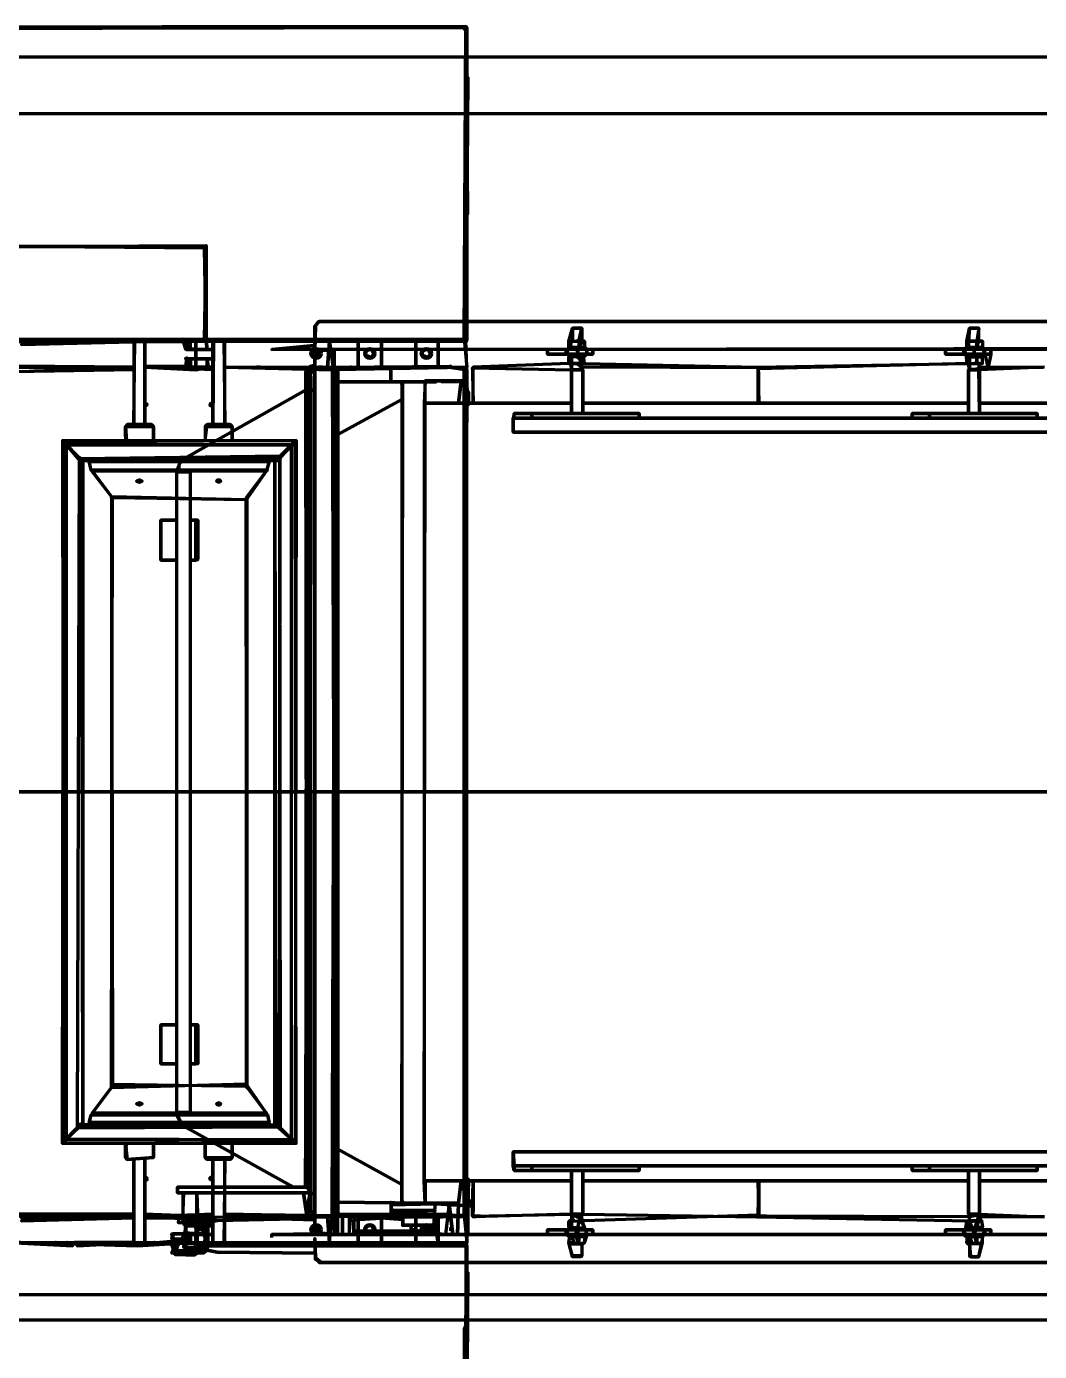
# Model space of a CAD drawing. Extents: x 0 to 1153, y 0 to 816.
# Drawn here: x 542.94 to 554.5, y 542.26 to 557.37 of the extents above; entities that cross this region are included whole.
import ezdxf

# ---------------------------------------------------------------- set-up
doc = ezdxf.new("R2010")
doc.units = 0
doc.header["$MEASUREMENT"] = 0
doc.layers.add('EQUIPMENTS', color=7, linetype='Continuous')
doc.layers.add('HVAC', color=7, linetype='Continuous')

msp = doc.modelspace()

# ---------------------------------------------------------------- linework, layer by layer
at = {"layer": 'EQUIPMENTS', "color": 251, "linetype": 'Continuous', "lineweight": 211}
for p, q in [((645.329, 557.022), (113.961, 557.022)), ((645.329, 556.376), (113.961, 556.376)), ((547.973, 555.233), (547.963, 555.233)), ((545.19, 553.794), (545.2, 553.784)), ((549.137, 553.784), (549.127, 553.784)), ((553.847, 553.784), (553.815, 553.784)), ((549.127, 553.709), (549.137, 553.709)), ((549.307, 553.604), (549.296, 553.614)), ((553.836, 553.604), (553.836, 553.614)), ((544.872, 553.455), (544.872, 553.487)), ((548.037, 553.487), (548.037, 553.477)), ((544.364, 552.831), (544.386, 552.81)), ((547.328, 543.655), (547.328, 543.698)), ((553.847, 543.74), (553.836, 543.75)), ((544.174, 543.486), (544.163, 543.496)), ((545.74, 543.56), (545.74, 543.592))]:
    msp.add_line(p, q, dxfattribs=at)
for points in [[(537.57, 557.339), (547.952, 557.361), (547.942, 557.361), (547.942, 557.35), (547.952, 557.361), (547.942, 557.361), (547.942, 557.35), (547.963, 557.361), (547.952, 557.35), (547.931, 557.339), (547.963, 557.361), (547.952, 557.371), (547.942, 557.361), (547.952, 557.371), (547.952, 557.361), (547.963, 557.361), (547.963, 553.794), (547.952, 553.794), (547.931, 553.805), (547.952, 557.371), (537.549, 557.361)], [(542.682, 554.863), (544.989, 554.874), (544.968, 553.805), (547.931, 553.805), (545.2, 553.784), (545.073, 553.794), (545.063, 552.831), (545.063, 553.784), (545.19, 553.794), (545.2, 552.831), (545.2, 553.784), (547.963, 553.784), (547.963, 557.361), (537.559, 557.371)], [(546.375, 553.487), (546.396, 553.784), (546.375, 553.487), (546.396, 553.784), (546.439, 553.466), (545.2, 553.487), (546.47, 553.487), (547.762, 553.487), (547.931, 553.477), (547.762, 553.487), (547.963, 553.455), (547.931, 543.803), (547.762, 543.793), (547.963, 543.825), (547.963, 553.487), (547.952, 553.794), (547.952, 557.361), (537.57, 557.35)], [(542.692, 554.863), (544.989, 554.863), (542.682, 554.863)], [(542.703, 553.805), (544.968, 553.805), (544.989, 554.863), (544.989, 553.794), (544.999, 553.688), (544.989, 553.784), (544.968, 554.842), (542.692, 554.863)], [(561.287, 553.688), (545.74, 553.688), (546.216, 553.731), (546.227, 553.678), (546.252, 553.605), (546.227, 553.678), (546.252, 553.605), (546.227, 553.678), (546.227, 553.953), (546.269, 554.006), (546.238, 553.953), (546.227, 553.678), (546.216, 553.731), (545.74, 553.688), (561.298, 553.709)], [(546.252, 553.605), (546.227, 553.678), (546.252, 553.605), (546.227, 553.678), (546.238, 553.953), (546.28, 554.006), (561.266, 554.006)], [(561.266, 554.006), (546.28, 554.006), (546.227, 553.953), (546.269, 554.006), (546.227, 553.953), (546.227, 553.678), (546.365, 553.678), (546.449, 553.678), (546.449, 543.602), (546.449, 553.678), (546.365, 553.678), (546.227, 553.678), (546.227, 543.602), (546.227, 553.678)], [(553.942, 553.635), (553.424, 553.635), (553.424, 553.688), (553.424, 553.635), (553.942, 553.635), (553.942, 553.688), (553.942, 553.635), (553.911, 553.487), (553.879, 553.635), (553.847, 553.709), (553.783, 553.709), (553.805, 553.784), (553.752, 553.784), (553.805, 553.784), (553.805, 553.932), (553.699, 553.932), (553.805, 553.932), (553.699, 553.932), (553.688, 553.784), (553.688, 553.709), (553.752, 553.688), (553.752, 553.635), (553.752, 553.709), (553.847, 553.709), (553.667, 553.709), (553.667, 553.784), (553.847, 553.784), (553.688, 553.784), (553.688, 553.709), (553.752, 553.709), (553.815, 553.709), (553.879, 553.688), (553.847, 553.614), (553.635, 553.635), (553.635, 553.688), (553.667, 553.604), (553.678, 553.529), (553.699, 553.604), (553.699, 553.529), (553.699, 553.466), (553.805, 553.455), (553.815, 553.529), (553.752, 553.529), (553.805, 553.529), (553.805, 553.466), (553.699, 553.455), (553.688, 553.529), (551.286, 553.466), (551.286, 553.413), (551.296, 553.074), (551.296, 553.413), (551.286, 553.477), (551.371, 553.477), (551.286, 553.477), (551.286, 553.074), (551.286, 553.477), (549.275, 553.487), (549.212, 553.529), (549.148, 553.529), (549.159, 553.455), (549.275, 553.466), (549.275, 553.529), (549.212, 553.529), (549.148, 553.529), (549.159, 553.604), (549.159, 553.529), (549.159, 553.455), (549.275, 553.466), (549.275, 553.529), (549.243, 553.604), (549.222, 553.688), (549.148, 553.709), (549.159, 553.784), (549.307, 553.784), (549.243, 553.784), (549.275, 553.932), (549.169, 553.932), (549.275, 553.932), (549.169, 553.932), (549.169, 553.784), (549.307, 553.784), (549.307, 553.709), (549.212, 553.709), (549.148, 553.709), (549.159, 553.784), (549.127, 553.709), (549.095, 553.635), (549.095, 553.688), (549.317, 553.709), (549.338, 553.635), (549.338, 553.688), (549.286, 553.709), (549.127, 553.709), (549.127, 553.784), (549.169, 553.932), (549.275, 553.932), (549.275, 553.784), (549.243, 553.709), (549.222, 553.635), (549.169, 553.604), (549.317, 553.614), (549.254, 553.614), (549.307, 553.529), (549.127, 553.529), (548.037, 553.487), (548.026, 553.413), (548.037, 553.074), (548.037, 553.413), (548.026, 553.477), (548.111, 553.477), (548.026, 553.477), (549.159, 553.455), (549.286, 553.455), (549.286, 552.958), (549.286, 553.455), (549.159, 553.455), (549.159, 552.958), (549.159, 553.455)], [(553.783, 553.709), (553.783, 553.784), (553.847, 553.784), (553.847, 553.709), (553.678, 553.709), (553.667, 553.784), (553.699, 553.932), (553.805, 553.932), (553.783, 553.784), (553.847, 553.784), (553.847, 553.709), (553.847, 553.709)], [(542.755, 553.773), (544.968, 553.805), (547.931, 553.805), (547.963, 553.487), (547.73, 553.477), (546.492, 553.455), (546.46, 543.803), (546.492, 543.592), (546.492, 543.803), (547.73, 543.825), (547.779, 543.793), (547.73, 543.825), (547.931, 543.803), (547.931, 553.477), (545.2, 553.487), (546.428, 553.455), (546.46, 543.803), (545.2, 543.825), (547.963, 543.793), (547.963, 543.496), (545.2, 543.496), (545.063, 543.496), (545.063, 544.449), (545.063, 543.496), (545.19, 543.486), (545.063, 543.496), (544.163, 543.496), (544.163, 544.449), (544.163, 543.496), (544.29, 543.486), (544.756, 543.507)], [(542.882, 553.749), (544.153, 553.773), (545.2, 553.784), (544.163, 553.773), (542.881, 553.746), (544.153, 553.773), (542.883, 553.741)], [(543.274, 553.784), (543.274, 553.773), (543.274, 553.784)], [(543.401, 553.784), (543.401, 553.773), (543.401, 553.784)], [(543.465, 553.784), (543.465, 553.773), (543.465, 553.784)], [(543.518, 553.784), (543.518, 553.773), (543.518, 553.784)], [(544.396, 553.784), (544.396, 553.773), (544.396, 553.784)], [(546.724, 553.784), (546.724, 553.487), (546.724, 553.784)], [(546.989, 553.784), (546.989, 553.487), (546.989, 553.784)], [(547.381, 553.784), (547.381, 553.487), (547.381, 553.784)], [(547.635, 553.784), (547.635, 553.487), (547.635, 553.784)], [(549.307, 553.784), (549.243, 553.784), (549.212, 553.784)], [(549.307, 553.709), (549.307, 553.784), (549.243, 553.784), (549.243, 553.709)], [(549.127, 553.529), (549.307, 553.529), (549.296, 553.614), (549.243, 553.604), (549.296, 553.604), (549.127, 553.604), (549.127, 553.529), (549.127, 553.604), (549.212, 553.614), (549.307, 553.529), (551.275, 553.487), (553.667, 553.529), (553.847, 553.529), (553.847, 553.604), (553.783, 553.604), (553.783, 553.529), (553.783, 553.604), (553.847, 553.604), (553.667, 553.604), (553.783, 553.604), (553.847, 553.604), (553.783, 553.604), (553.709, 553.614), (553.656, 553.635), (553.667, 553.529), (553.847, 553.529), (553.847, 553.604), (553.783, 553.604)], [(553.678, 553.709), (553.656, 553.709), (553.656, 553.688)], [(542.84, 553.498), (544.163, 553.455), (542.809, 553.498), (544.163, 553.487), (542.798, 553.487), (544.163, 553.455), (542.798, 553.434)], [(542.798, 553.487), (544.163, 553.487), (542.809, 553.498)], [(543.274, 553.498), (543.274, 553.487), (543.274, 553.498)], [(543.401, 553.498), (543.401, 553.487), (543.401, 553.498)], [(544.396, 553.498), (544.396, 553.487), (544.396, 553.498)], [(561.287, 543.592), (545.74, 543.592), (546.227, 543.602), (546.492, 543.592), (546.449, 543.803), (547.095, 543.814), (547.105, 543.867), (547.603, 543.867), (547.116, 543.825), (547.095, 543.962), (547.095, 543.803), (546.449, 543.793), (545.2, 543.793), (546.449, 543.793), (545.2, 543.825), (547.963, 543.793), (547.931, 553.477), (545.2, 553.487), (546.428, 553.455), (546.492, 553.455), (546.439, 553.477), (546.492, 543.825), (546.439, 543.803), (547.73, 543.793), (547.931, 543.803), (547.963, 543.496), (545.01, 543.465), (544.872, 543.465), (545.01, 543.465), (544.957, 543.422), (544.629, 543.391), (544.629, 543.391), (544.597, 543.475), (544.629, 543.391), (544.629, 543.391), (544.661, 543.454), (544.682, 543.507), (544.756, 543.528), (544.745, 543.602), (544.703, 543.539), (544.597, 543.539), (544.608, 543.592), (544.608, 543.539), (544.597, 543.602), (544.735, 543.602), (544.735, 543.539), (544.756, 543.592), (545.063, 543.592), (544.788, 543.592), (544.788, 543.496), (544.64, 543.486), (544.629, 543.391), (544.629, 543.391), (544.608, 543.486), (544.629, 543.391), (544.608, 543.359)], [(546.174, 553.387), (546.19, 553.44), (546.174, 553.498), (546.19, 553.44), (546.121, 553.434), (546.132, 544.132), (546.142, 553.223), (546.132, 553.445), (546.19, 553.44), (546.174, 553.498), (546.174, 553.498), (546.121, 553.223), (544.714, 552.429), (544.682, 552.376), (544.65, 552.291), (544.809, 552.291), (544.65, 552.302), (544.65, 544.989), (544.809, 544.989), (544.65, 544.968), (544.692, 544.883), (544.735, 544.83), (545.984, 544.132), (544.735, 544.83), (544.692, 544.883), (544.65, 544.968), (544.809, 544.989), (544.809, 552.291), (544.65, 552.291), (544.809, 552.291), (544.65, 552.302), (544.65, 544.989), (544.809, 544.989), (544.65, 544.968), (544.809, 544.989), (544.809, 552.291), (544.682, 552.302), (544.682, 552.376), (544.714, 552.429), (546.121, 553.223), (546.227, 553.223), (546.132, 553.223), (546.121, 544.132), (546.174, 553.498), (546.19, 553.44), (546.174, 553.387), (546.19, 553.44), (546.132, 553.445), (546.174, 553.498), (546.174, 553.498), (546.132, 553.223), (546.19, 553.44), (546.174, 553.498), (546.216, 553.508)], [(544.682, 553.487), (544.682, 553.487), (544.682, 553.498)], [(546.375, 543.793), (546.396, 543.496), (546.375, 543.793), (546.396, 543.496), (546.428, 543.825), (546.46, 553.477), (546.46, 543.803), (546.47, 553.487), (547.78, 553.498), (547.73, 553.477), (546.449, 553.477), (547.095, 553.477), (547.095, 553.318), (547.095, 553.477), (546.439, 553.466), (546.492, 553.455), (546.492, 543.825), (547.73, 543.825), (546.492, 543.803), (546.449, 543.592), (546.252, 543.614), (546.206, 543.655), (546.261, 543.682), (546.206, 543.652), (546.227, 543.602), (545.74, 543.592), (561.287, 543.592)], [(546.439, 543.814), (546.492, 543.825), (546.439, 543.814), (546.481, 553.466), (546.47, 553.477)], [(547.783, 553.487), (547.73, 553.477)], [(554.556, 553.487), (553.815, 553.455), (553.688, 553.455), (553.688, 552.958), (553.688, 553.455), (553.815, 553.455), (553.815, 552.958), (553.805, 553.487), (554.535, 553.487)], [(546.174, 544.068), (546.227, 544.057), (546.174, 544.068), (546.132, 543.835), (546.174, 543.782), (546.223, 543.818), (546.187, 543.854), (546.132, 543.835), (546.1, 544.068), (546.132, 543.835), (546.206, 543.772), (546.132, 543.835), (546.174, 544.068), (544.661, 544.068), (544.661, 544.132), (546.185, 544.132), (544.661, 544.132), (544.661, 544.068), (546.174, 544.068), (546.227, 544.057), (546.174, 544.068), (546.142, 544.132), (546.142, 553.223), (546.174, 544.132), (546.174, 544.068), (546.132, 543.835), (546.174, 543.782), (546.223, 543.818), (546.187, 543.854), (546.185, 553.381), (546.177, 543.878), (546.214, 543.824), (546.185, 543.772), (545.116, 543.75), (544.957, 543.719), (544.999, 543.793), (544.968, 543.708), (544.968, 543.613), (544.978, 543.539), (544.957, 543.422), (545.116, 543.391), (546.227, 543.38), (545.116, 543.391), (544.957, 543.422), (545.01, 543.465), (544.999, 543.592), (545.01, 543.465), (547.952, 543.465), (547.952, 542.523), (547.963, 542.586), (547.931, 542.512), (547.931, 541.02)], [(547.867, 543.952), (547.486, 543.952), (547.476, 544.206), (547.486, 553.074), (547.486, 553.328), (547.963, 553.328), (547.963, 553.043), (547.963, 553.223), (547.984, 553.064), (547.963, 553.328), (547.486, 553.328), (547.476, 553.074), (549.159, 553.074), (547.476, 553.074), (547.476, 544.206), (549.159, 544.206), (547.486, 544.206), (547.486, 543.952), (547.973, 543.92), (548.037, 543.973), (547.973, 543.92), (547.963, 544.237), (547.963, 544.057), (547.984, 544.216), (547.973, 543.92), (547.486, 543.952), (546.449, 543.962), (547.486, 543.952), (547.867, 543.952), (547.899, 544.206), (547.867, 543.952), (547.857, 543.592), (547.867, 543.952), (547.899, 544.206), (547.973, 543.92), (547.973, 543.592), (547.973, 543.92), (548.037, 543.92), (547.973, 543.92), (548.037, 543.92), (547.963, 543.983), (547.973, 543.592), (547.973, 543.92), (548.037, 543.92), (547.973, 543.92), (548.037, 543.92), (547.973, 543.92)], [(546.449, 553.318), (547.613, 553.318), (546.449, 553.318)], [(551.296, 553.36), (551.286, 553.36), (551.296, 553.36)], [(546.132, 553.223), (546.132, 544.132), (546.132, 553.223)], [(547.222, 553.117), (546.449, 552.693), (547.222, 553.117)], [(553.688, 553.074), (549.286, 553.074), (553.688, 553.074)], [(560.303, 553.074), (553.815, 553.074), (560.303, 553.074)], [(548.704, 552.958), (548.704, 552.905), (548.704, 552.958)], [(553.244, 552.958), (553.244, 552.905), (553.244, 552.958)], [(544.068, 552.693), (544.068, 552.651), (544.079, 552.672)], [(544.682, 552.376), (544.714, 552.429), (544.714, 552.429)], [(509.196, 548.64), (648.705, 548.64), (509.196, 548.64)], [(544.735, 544.83), (544.692, 544.883), (544.692, 544.883)], [(547.222, 544.163), (546.449, 544.587), (547.222, 544.163)], [(547.963, 541.02), (547.963, 542.565), (547.963, 543.496), (545.2, 543.496), (545.2, 544.449), (545.19, 543.486), (545.073, 543.486), (544.163, 543.496), (544.206, 543.465), (544.872, 543.507), (544.883, 543.698), (544.883, 543.761), (544.883, 544.068), (544.894, 543.719), (544.883, 543.444), (544.872, 543.38), (544.756, 543.359), (544.862, 543.37), (544.756, 543.38), (544.64, 543.359), (544.65, 543.412), (544.65, 543.486), (544.597, 543.475), (544.65, 543.433), (544.597, 543.38), (544.64, 543.486), (544.788, 543.496), (544.809, 543.592), (544.809, 543.496), (544.788, 543.592), (545.063, 543.592), (544.735, 543.613), (544.735, 543.539), (544.735, 543.602), (544.608, 543.602), (544.597, 543.539), (544.735, 543.528), (544.745, 543.602), (544.756, 543.528), (544.29, 543.486), (544.29, 544.449), (544.29, 543.486), (544.153, 543.496), (543.518, 543.465), (544.153, 543.496), (543.518, 543.465), (544.163, 543.507), (542.809, 543.496), (543.465, 543.465), (542.84, 543.496), (543.465, 543.465), (542.809, 543.507), (544.206, 543.465), (544.883, 543.507), (544.872, 543.687), (544.862, 543.444), (544.735, 543.444), (544.756, 543.708), (545.063, 543.687), (544.767, 543.687), (544.809, 543.793), (544.809, 543.698), (544.788, 543.793), (544.756, 543.698), (544.756, 543.444), (544.862, 543.37), (544.756, 543.359), (544.64, 543.359), (544.661, 543.454), (544.618, 543.401), (544.65, 543.359), (544.608, 543.444), (544.65, 543.401), (544.64, 543.486), (544.629, 543.391), (544.946, 543.412), (544.999, 543.412), (545.01, 543.465), (545.01, 543.676), (544.999, 543.729), (545.01, 543.676), (544.968, 543.613), (544.957, 543.708), (544.946, 543.645), (544.978, 543.539), (544.946, 543.444), (544.957, 543.496), (544.999, 543.412), (544.957, 543.38), (544.957, 543.433), (544.904, 543.496), (544.957, 543.496), (544.968, 543.433), (544.894, 543.444), (544.894, 543.496), (544.872, 543.444), (544.883, 543.708), (544.872, 543.793), (544.946, 543.793), (544.957, 543.708), (544.904, 543.645), (544.894, 543.708), (544.735, 543.708), (545.063, 543.698), (544.788, 543.698), (544.735, 543.708), (544.883, 543.708), (544.904, 543.645), (544.946, 543.708), (544.671, 543.729), (544.968, 543.761), (545.116, 543.75), (544.29, 543.793), (545.063, 543.825), (544.29, 543.793), (545.063, 543.793), (544.29, 543.825), (545.063, 543.793), (546.227, 543.761), (546.174, 543.782), (546.132, 543.835), (546.216, 543.772), (546.163, 543.782), (546.132, 543.835), (546.1, 544.068)], [(548.704, 544.322), (548.704, 544.375), (548.704, 544.322)], [(553.244, 544.322), (553.244, 544.375), (553.244, 544.322)], [(549.286, 543.825), (549.159, 543.825), (549.159, 544.322), (549.159, 543.825), (549.286, 543.825), (549.286, 544.322), (549.286, 543.825), (551.275, 543.793), (551.371, 543.803), (551.286, 543.803), (551.286, 543.867), (551.286, 543.814), (549.307, 543.75), (549.159, 543.825), (548.037, 543.793), (548.111, 543.803), (548.026, 543.803), (548.026, 543.867), (548.037, 544.206), (548.037, 543.867), (548.026, 543.803), (549.159, 543.825), (549.159, 543.74), (549.159, 543.676), (549.296, 543.666), (549.127, 543.666), (549.296, 543.666), (549.296, 543.666)], [(554.556, 543.793), (553.805, 543.793), (553.836, 543.75), (553.847, 543.676), (553.656, 543.666), (553.667, 543.75), (553.836, 543.75), (553.783, 543.75), (553.836, 543.75), (553.847, 543.676), (553.783, 543.666), (553.836, 543.666), (553.656, 543.666), (553.667, 543.75), (553.836, 543.75), (553.783, 543.75), (553.699, 543.75), (553.699, 543.825), (553.815, 543.825), (553.815, 544.322), (553.815, 543.825), (554.535, 543.793)], [(553.815, 543.825), (553.688, 543.825), (553.688, 544.322), (553.688, 543.825)], [(553.688, 544.206), (549.286, 544.206), (553.688, 544.206)], [(560.303, 544.206), (553.815, 544.206), (560.303, 544.206)], [(547.515, 543.604), (547.461, 543.626), (547.469, 543.684), (547.526, 543.691), (547.515, 543.604), (547.582, 543.698), (547.592, 543.592), (547.603, 543.941), (547.762, 543.941), (547.719, 543.592), (547.635, 543.602), (547.515, 543.604), (547.461, 543.626), (547.469, 543.684), (547.526, 543.691), (547.515, 543.604), (547.328, 543.655), (547.515, 543.604), (547.486, 543.698), (547.461, 543.626), (547.486, 543.698), (547.582, 543.698), (547.592, 543.592), (546.672, 543.634), (547.592, 543.634), (547.603, 543.941), (547.095, 543.93), (547.603, 543.941), (547.095, 543.93), (547.603, 543.941), (547.751, 543.941), (547.804, 543.592), (547.762, 543.941), (547.804, 543.592), (547.762, 543.941), (547.719, 543.592), (547.635, 543.602), (547.55, 543.647), (547.582, 543.698), (547.635, 543.793), (547.635, 543.496), (547.592, 543.793), (547.582, 543.698), (547.232, 543.698), (547.232, 543.761), (546.672, 543.803), (546.672, 543.592), (546.672, 543.761), (547.232, 543.793), (547.232, 543.698), (547.582, 543.698)], [(551.296, 543.92), (551.286, 543.92), (551.296, 543.92)], [(542.597, 543.814), (544.142, 543.793), (542.883, 543.782), (544.163, 543.793), (542.883, 543.75), (544.163, 543.782), (542.872, 543.793), (544.163, 543.825), (542.618, 543.825)], [(543.274, 543.782), (543.274, 543.793), (543.274, 543.782)], [(543.401, 543.782), (543.401, 543.793), (543.401, 543.782)], [(544.142, 543.793), (544.142, 543.793), (544.142, 543.793)], [(544.396, 543.782), (544.396, 543.793), (544.396, 543.782)], [(544.999, 543.729), (544.682, 543.793), (544.671, 543.729), (544.946, 543.729), (544.946, 543.793), (544.894, 543.793), (544.946, 543.793), (544.894, 543.793)], [(544.682, 543.793), (544.682, 543.793), (544.682, 543.782)], [(546.545, 543.803), (546.545, 543.592), (546.545, 543.803)], [(546.724, 543.496), (546.724, 543.793), (546.724, 543.496)], [(546.989, 543.496), (546.989, 543.793), (546.989, 543.496)], [(547.603, 543.867), (547.095, 543.867), (547.603, 543.867)], [(547.381, 543.496), (547.381, 543.793), (547.381, 543.496)], [(547.783, 543.793), (547.73, 543.803)], [(544.957, 543.645), (544.904, 543.645), (544.894, 543.708), (544.872, 543.444), (544.872, 543.507), (544.894, 543.444), (544.946, 543.422), (544.957, 543.496), (544.946, 543.444), (544.999, 543.412), (545.01, 543.465), (545.01, 543.676), (544.999, 543.729), (544.989, 543.592)], [(544.883, 543.708), (544.883, 543.719), (544.894, 543.719)], [(547.762, 543.655), (547.793, 543.655), (547.762, 543.655)], [(549.307, 543.75), (549.254, 543.75), (549.307, 543.75), (549.159, 543.74), (549.127, 543.676), (549.127, 543.74), (549.19, 543.75), (549.137, 543.75), (549.127, 543.676), (549.19, 543.666)], [(553.836, 543.666), (553.783, 543.666), (553.699, 543.666), (553.699, 543.74), (553.783, 543.75)], [(553.699, 543.74), (553.731, 543.666), (553.731, 543.666)], [(537.559, 541.009), (547.952, 541.009), (547.952, 542.512), (547.963, 543.465), (547.963, 542.586), (547.963, 542.523), (547.952, 541.009), (537.559, 541.009)], [(543.274, 543.496), (543.274, 543.507), (543.274, 543.496)], [(543.401, 543.496), (543.401, 543.507), (543.401, 543.496)], [(544.396, 543.496), (544.396, 543.507), (544.396, 543.496)], [(544.608, 543.539), (544.608, 543.592)], [(544.682, 543.507), (544.682, 543.507), (544.682, 543.496)], [(544.872, 543.496), (545.01, 543.465), (544.894, 543.433), (544.872, 543.359)], [(561.266, 543.274), (546.301, 543.274), (546.238, 543.306), (546.227, 543.549), (546.238, 543.327), (546.28, 543.274), (561.266, 543.274)], [(546.301, 543.274), (546.238, 543.327), (546.227, 543.549), (546.238, 543.327), (546.238, 543.327)], [(549.159, 543.571), (549.127, 543.571), (549.137, 543.571)], [(553.836, 543.486), (553.699, 543.496), (553.678, 543.571), (553.699, 543.496), (553.699, 543.496)], [(544.756, 543.359), (544.862, 543.359), (544.904, 543.444), (544.735, 543.412)]]:
    msp.add_lwpolyline(points, dxfattribs=at)
for points in [[(547.963, 556.789), (547.973, 556.789), (547.963, 555.233), (547.973, 555.233)], [(544.989, 554.863), (544.989, 554.852), (544.989, 554.874)], [(544.767, 553.688), (544.753, 553.697), (544.769, 553.691), (544.756, 553.688), (544.788, 553.784), (544.767, 553.688), (544.767, 553.688), (544.753, 553.697), (545.063, 553.688), (544.756, 553.688), (544.724, 553.805), (542.946, 553.794), (544.724, 553.805), (542.946, 553.794), (544.756, 553.773), (544.29, 553.794), (544.29, 552.831), (544.29, 553.794), (544.174, 553.794), (544.174, 553.794), (544.163, 553.784), (544.163, 552.831), (544.174, 553.794), (544.29, 553.773), (544.788, 553.784), (544.767, 553.688), (545.063, 553.688), (544.809, 553.688), (544.809, 553.784)], [(542.999, 553.773), (542.999, 553.784), (542.999, 553.773)], [(544.29, 553.487), (544.682, 553.487), (545.063, 553.487), (544.682, 553.487), (544.682, 553.498), (544.682, 553.487), (544.29, 553.498), (544.756, 553.498), (544.767, 553.582), (544.767, 553.582), (544.77, 553.591), (544.754, 553.584), (544.788, 553.582), (544.756, 553.498), (544.788, 553.582), (545.063, 553.582), (544.767, 553.582), (545.063, 553.582), (544.809, 553.582), (544.809, 553.487), (544.788, 553.582), (544.756, 553.498), (544.29, 553.487), (544.872, 553.487), (544.872, 553.582), (544.872, 553.688), (544.872, 553.784), (544.872, 553.688), (544.872, 553.582), (544.872, 553.455), (545.01, 553.487), (545.063, 553.455), (544.29, 553.487), (544.872, 553.455), (544.999, 553.487), (544.999, 553.582), (545.01, 553.487), (545.063, 553.455)], [(544.682, 553.773), (544.682, 553.784), (544.682, 553.773)], [(544.989, 553.784), (544.978, 553.784), (544.968, 553.805)], [(547.963, 553.794), (547.952, 553.784), (547.942, 553.794), (547.942, 553.789)], [(544.767, 553.582), (544.767, 553.582), (544.77, 553.591), (544.753, 553.584)], [(546.869, 553.595), (546.815, 553.617), (546.809, 553.647), (546.823, 553.674), (546.85, 553.688), (546.88, 553.682), (546.901, 553.659), (546.903, 553.631), (546.869, 553.595), (546.838, 553.597), (546.815, 553.617), (546.809, 553.647), (546.823, 553.674), (546.85, 553.688), (546.88, 553.682), (546.903, 553.628)], [(547.515, 553.595), (547.461, 553.617), (547.455, 553.647), (547.469, 553.674), (547.496, 553.688), (547.526, 553.682), (547.546, 553.659), (547.549, 553.631), (547.515, 553.595), (547.484, 553.597), (547.461, 553.617), (547.455, 553.647), (547.469, 553.674), (547.496, 553.688), (547.526, 553.682), (547.548, 553.628)], [(549.402, 553.635), (548.883, 553.635), (548.883, 553.688), (548.883, 553.635), (549.402, 553.635), (549.402, 553.688)], [(549.127, 553.604), (549.137, 553.614), (549.159, 553.614), (549.159, 553.604), (549.18, 553.614), (549.127, 553.614)], [(553.688, 553.614), (553.688, 553.604), (553.709, 553.614)], [(542.999, 553.487), (542.999, 553.498), (542.999, 553.487)], [(544.502, 553.487), (544.544, 553.487), (544.502, 553.487), (544.544, 553.487)], [(545.01, 553.455), (544.872, 553.487), (544.872, 553.455), (545.01, 553.487)], [(545.571, 553.487), (545.603, 553.487), (545.571, 553.487), (545.603, 553.487)], [(546.28, 553.487), (546.312, 553.487), (546.28, 553.487), (546.312, 553.487)], [(547.645, 553.487), (547.677, 553.487), (547.645, 553.487), (547.677, 553.487)], [(548.1, 553.487), (548.111, 553.477), (548.111, 553.477)], [(551.36, 553.487), (551.371, 553.477), (551.371, 553.477)], [(547.232, 553.318), (547.222, 553.286), (547.232, 553.318), (547.222, 553.318), (547.222, 553.286), (547.222, 553.307), (547.222, 543.983)], [(547.867, 553.318), (547.867, 553.318), (547.677, 553.318), (547.867, 553.328)], [(547.867, 553.074), (547.899, 553.328), (547.867, 553.074), (547.899, 553.328)], [(547.963, 553.043), (547.963, 553.223), (547.984, 553.201), (547.984, 553.064)], [(544.29, 553.036), (544.309, 553.063), (544.314, 553.064), (544.291, 553.074), (544.301, 553.073), (544.309, 553.066), (544.311, 553.056), (544.306, 553.047), (544.297, 553.043), (544.292, 553.043), (544.29, 553.036), (544.294, 553.052), (544.309, 553.063), (544.313, 553.063), (544.29, 553.036), (544.295, 553.052), (544.309, 553.063), (544.314, 553.064), (544.291, 553.074), (544.301, 553.073), (544.309, 553.066), (544.311, 553.056), (544.306, 553.047), (544.297, 553.043), (544.292, 553.043), (544.29, 553.036), (544.294, 553.052), (544.315, 553.064)], [(545.057, 553.046), (545.037, 553.046), (545.031, 553.055), (545.033, 553.065), (545.04, 553.073), (545.05, 553.074), (545.056, 553.072), (545.057, 553.046), (545.047, 553.043), (545.037, 553.046), (545.031, 553.055), (545.033, 553.065), (545.04, 553.073), (545.057, 553.071)], [(548.502, 552.905), (548.502, 552.958), (549.931, 552.958), (549.931, 552.905), (549.931, 552.958), (548.502, 552.958), (548.492, 552.905), (548.492, 552.746), (563.51, 552.746), (548.492, 552.746), (548.492, 552.905), (563.51, 552.905)], [(554.471, 552.958), (553.043, 552.958), (553.043, 552.905), (553.043, 552.958), (554.471, 552.958), (554.471, 552.905)], [(544.089, 552.831), (544.386, 552.81), (544.386, 552.651), (544.386, 552.81), (544.364, 552.831), (544.089, 552.831), (544.068, 552.81), (544.079, 552.651), (544.079, 552.693), (544.068, 552.693), (544.079, 552.672), (544.079, 552.651), (544.079, 552.693), (544.068, 552.693), (544.068, 552.81), (544.386, 552.81)], [(545.285, 552.693), (545.285, 552.81), (545.285, 552.81), (545.264, 552.831), (544.999, 552.831), (544.999, 552.831), (544.978, 552.81), (544.978, 552.651), (544.999, 552.831), (545.285, 552.81), (544.978, 552.81), (545.285, 552.81), (545.285, 552.693), (545.285, 552.651), (545.285, 552.704), (545.285, 552.651)], [(545.825, 544.819), (545.814, 544.851), (545.804, 544.862), (545.783, 544.862), (545.804, 544.862), (545.835, 544.809), (545.962, 544.682), (545.783, 544.841), (545.772, 544.862), (545.772, 552.418), (545.783, 552.439), (545.835, 552.471), (543.549, 552.439), (543.571, 552.418), (543.549, 552.418), (543.571, 552.439), (543.518, 552.471), (543.37, 552.641), (543.348, 552.651), (546.015, 552.651), (545.973, 552.598), (543.391, 552.598), (543.549, 552.418), (543.549, 552.429), (543.56, 552.439), (543.581, 552.418), (543.581, 544.862), (543.571, 544.862), (543.571, 544.841), (543.518, 544.809), (545.825, 544.819), (545.814, 544.83), (545.814, 544.851), (545.772, 544.862), (545.825, 544.819), (545.835, 552.471), (545.962, 552.598), (545.804, 552.418), (545.835, 552.471), (543.549, 552.439), (543.571, 552.418), (543.549, 552.418), (543.539, 552.45), (543.518, 544.809), (543.391, 544.671), (545.962, 544.682), (545.962, 552.598), (545.973, 552.598), (545.973, 552.609), (545.984, 552.619), (545.984, 552.63), (546.015, 552.651), (546.005, 544.65), (545.984, 544.671), (545.973, 544.671), (545.984, 544.661), (545.984, 544.65), (546.015, 544.629), (543.348, 544.629), (543.359, 552.63), (543.391, 552.598), (543.38, 552.609), (543.38, 552.619), (543.348, 552.651), (543.391, 552.598), (543.391, 544.682), (543.391, 544.671), (543.38, 544.671), (543.38, 544.65), (543.37, 544.65), (543.348, 544.629), (543.391, 544.682), (543.539, 544.819), (543.539, 544.83), (543.549, 544.851), (543.56, 544.841), (543.549, 544.841), (543.581, 544.862), (543.571, 544.862), (543.571, 544.841), (543.581, 544.862), (543.571, 552.439), (543.518, 552.471), (543.391, 552.598), (545.973, 552.598), (545.825, 552.45), (545.772, 552.418), (545.804, 552.439), (545.783, 552.439), (545.772, 552.418), (545.783, 544.862), (545.783, 544.841), (545.962, 544.682), (545.962, 552.598), (545.804, 552.439), (545.825, 552.461), (545.835, 544.809), (545.973, 544.671), (543.391, 544.682), (543.391, 552.598), (543.528, 552.461), (543.518, 552.471), (543.56, 552.418), (545.804, 552.439), (545.804, 552.439), (545.825, 552.461), (545.772, 552.418), (543.56, 552.418), (543.539, 552.45), (543.518, 544.809), (543.348, 544.629), (545.994, 544.65), (545.994, 544.65), (546.015, 544.629), (546.005, 552.63), (546.005, 552.63), (546.015, 552.651), (543.37, 552.63), (543.37, 552.63), (543.348, 552.651), (543.359, 544.65), (543.359, 544.65), (543.528, 544.819), (543.518, 544.809), (545.804, 544.841), (545.835, 544.809), (545.804, 544.862), (545.825, 544.819), (545.804, 544.841), (543.56, 544.841), (543.528, 544.819), (543.581, 544.851), (545.804, 544.841)], [(543.359, 552.63), (543.38, 552.609), (543.37, 552.641)], [(545.962, 552.598), (545.973, 552.598), (545.973, 552.609), (545.984, 552.63)], [(545.687, 552.312), (543.676, 552.312), (543.655, 552.408), (545.708, 552.408), (545.677, 552.302), (545.454, 552.005), (545.454, 545.264), (545.444, 551.974), (545.444, 551.974), (543.909, 552.005), (543.92, 545.285), (543.92, 545.285), (543.687, 544.978), (545.687, 544.957), (545.708, 544.851), (545.708, 544.851), (545.708, 544.872), (543.655, 544.851), (543.655, 544.851), (543.676, 544.957), (545.687, 544.957), (545.687, 544.957), (545.444, 545.306), (545.444, 545.306), (543.909, 545.264), (543.92, 551.995), (543.92, 551.995), (543.687, 552.302), (545.687, 552.312), (543.676, 552.312), (543.655, 552.418), (543.655, 552.418), (543.655, 552.408), (545.708, 552.418), (545.708, 552.418), (545.677, 552.302), (545.444, 551.974), (543.92, 551.995), (543.676, 552.312), (543.676, 552.312), (543.687, 552.302), (545.677, 552.302)], [(544.227, 552.196), (544.195, 552.185), (544.227, 552.175), (544.258, 552.185), (544.227, 552.196), (544.195, 552.185), (544.227, 552.175), (544.258, 552.185), (544.216, 552.196), (544.237, 552.196), (544.216, 552.196), (544.216, 552.196)], [(545.105, 552.185), (545.158, 552.185), (545.137, 552.196), (545.126, 552.196), (545.105, 552.185), (545.137, 552.175), (545.158, 552.185), (545.137, 552.196), (545.116, 552.196), (545.147, 552.196), (545.116, 552.196), (545.116, 552.196)], [(545.454, 545.275), (545.444, 551.974), (545.454, 552.005), (545.444, 545.285), (545.677, 544.978), (543.687, 544.978), (543.92, 545.285), (543.92, 545.306), (545.444, 545.285)], [(543.909, 552.005), (543.909, 545.264), (543.92, 551.974)], [(544.47, 551.741), (544.47, 551.286), (544.65, 551.286), (544.47, 551.286), (544.47, 551.741), (544.65, 551.741)], [(544.894, 551.296), (544.894, 551.741), (544.809, 551.741), (544.894, 551.741), (544.894, 551.296), (544.883, 551.286), (544.809, 551.286), (544.872, 551.286), (544.872, 551.741)], [(544.47, 545.984), (544.47, 545.539), (544.65, 545.539), (544.47, 545.539), (544.47, 545.984), (544.65, 545.984)], [(544.894, 545.539), (544.894, 545.984), (544.809, 545.984), (544.894, 545.984), (544.894, 545.539), (544.809, 545.539), (544.872, 545.539), (544.872, 545.984)], [(544.237, 545.073), (544.227, 545.073), (544.258, 545.084), (544.227, 545.095), (544.195, 545.084), (544.227, 545.073), (544.216, 545.073), (544.227, 545.084), (544.237, 545.073), (544.227, 545.084), (544.227, 545.073), (544.258, 545.084), (544.227, 545.095), (544.195, 545.084), (544.227, 545.073), (544.216, 545.073), (544.227, 545.084), (544.237, 545.073)], [(545.147, 545.073), (545.126, 545.084), (545.137, 545.073), (545.158, 545.084), (545.137, 545.095), (545.105, 545.084), (545.126, 545.073), (545.137, 545.073), (545.116, 545.073), (545.137, 545.084), (545.147, 545.073), (545.137, 545.084), (545.126, 545.084), (545.137, 545.073), (545.158, 545.084), (545.137, 545.095), (545.105, 545.084), (545.126, 545.073), (545.137, 545.073), (545.116, 545.073), (545.137, 545.084), (545.137, 545.073)], [(543.539, 544.819), (543.549, 544.851), (543.539, 544.83)], [(543.655, 544.872), (543.676, 544.957), (545.687, 544.957), (545.708, 544.872)], [(543.391, 544.682), (543.38, 544.671), (543.38, 544.65), (543.348, 544.629)], [(544.386, 544.47), (544.089, 544.449), (544.068, 544.47), (544.068, 544.576), (544.079, 544.629), (544.068, 544.576), (544.079, 544.587), (544.068, 544.587), (544.068, 544.629), (544.068, 544.587), (544.068, 544.629), (544.089, 544.449), (544.386, 544.47), (544.386, 544.47), (544.089, 544.449), (544.386, 544.47), (544.386, 544.629)], [(544.978, 544.47), (545.285, 544.47), (545.264, 544.449), (544.999, 544.449), (544.978, 544.47), (544.978, 544.629), (544.978, 544.47), (545.285, 544.47), (545.264, 544.449), (544.978, 544.47)], [(545.285, 544.587), (545.285, 544.629), (545.285, 544.47), (545.285, 544.576)], [(546.005, 544.65), (545.984, 544.671), (545.973, 544.671), (546.015, 544.629)], [(548.502, 544.322), (549.931, 544.322), (549.931, 544.375), (549.931, 544.322), (548.502, 544.322), (548.492, 544.375), (563.51, 544.375), (548.492, 544.375), (548.492, 544.534), (563.51, 544.534), (548.492, 544.534), (548.502, 544.375)], [(553.043, 544.322), (554.471, 544.322), (554.471, 544.375), (554.471, 544.322), (553.043, 544.322), (553.043, 544.375)], [(544.315, 544.216), (544.291, 544.238), (544.291, 544.247), (544.301, 544.247), (544.309, 544.241), (544.311, 544.23), (544.307, 544.221), (544.298, 544.216), (544.292, 544.217), (544.315, 544.216), (544.298, 544.224), (544.29, 544.24), (544.29, 544.242), (544.315, 544.216), (544.299, 544.223), (544.291, 544.238), (544.291, 544.247), (544.301, 544.247), (544.309, 544.241), (544.311, 544.23), (544.307, 544.221), (544.298, 544.216), (544.292, 544.217), (544.315, 544.216), (544.298, 544.224), (544.29, 544.244)], [(545.057, 544.22), (545.037, 544.22), (545.031, 544.229), (545.033, 544.239), (545.04, 544.246), (545.05, 544.248), (545.056, 544.245), (545.057, 544.22), (545.047, 544.216), (545.037, 544.22), (545.031, 544.229), (545.033, 544.239), (545.04, 544.246), (545.057, 544.245)], [(547.963, 544.057), (547.984, 544.216), (547.963, 544.237), (547.984, 544.216), (547.963, 544.057)], [(544.735, 544.068), (544.735, 544.068), (544.724, 544.068), (544.724, 543.761)], [(553.847, 543.592), (553.847, 543.592), (553.847, 543.571), (553.656, 543.571), (553.699, 543.571), (553.731, 543.486), (553.72, 543.486), (553.72, 543.496), (553.688, 543.496), (553.699, 543.486), (553.699, 543.348), (553.805, 543.338), (553.709, 543.338), (553.699, 543.348), (553.805, 543.338), (553.836, 543.486), (553.667, 543.496), (553.678, 543.496), (553.667, 543.496), (553.678, 543.571), (553.678, 543.571), (553.656, 543.571), (553.635, 543.592), (553.635, 543.645), (553.656, 543.571), (553.847, 543.571), (553.836, 543.486), (553.836, 543.496), (553.847, 543.496), (553.826, 543.496), (553.826, 543.486), (553.762, 543.496), (553.762, 543.486), (553.762, 543.496), (553.836, 543.486), (553.678, 543.486), (553.699, 543.486), (553.709, 543.338), (553.805, 543.338), (553.847, 543.496), (553.847, 543.571), (553.836, 543.571), (553.879, 543.592), (553.879, 543.645), (553.836, 543.571), (553.783, 543.571), (553.783, 543.496), (553.752, 543.592), (553.783, 543.676), (553.805, 543.75), (553.805, 543.814), (553.699, 543.793), (551.286, 543.803), (551.296, 544.206), (551.296, 543.867), (551.286, 544.206), (551.296, 543.793), (553.699, 543.75), (553.699, 543.814), (553.805, 543.825), (553.783, 543.74), (553.752, 543.645), (553.731, 543.571), (553.699, 543.571), (553.752, 543.571)], [(547.222, 543.973), (547.222, 543.962), (547.222, 543.983), (547.243, 543.941)], [(548.037, 543.962), (548.037, 543.973), (547.963, 543.973), (548.037, 543.973)], [(542.999, 543.793), (542.999, 543.782), (542.999, 543.793)], [(544.29, 543.782), (544.756, 543.782), (544.788, 543.698), (544.756, 543.782)], [(544.502, 543.793), (544.544, 543.793), (544.502, 543.793), (544.544, 543.793)], [(545.571, 543.793), (545.603, 543.793), (545.571, 543.793), (545.603, 543.793)], [(546.28, 543.793), (546.312, 543.793), (546.28, 543.793), (546.312, 543.793)], [(546.64, 543.793), (546.64, 543.793), (546.619, 543.803), (546.619, 543.592)], [(547.095, 543.814), (547.105, 543.846), (547.116, 543.846), (547.116, 543.835), (547.105, 543.856), (547.105, 543.846), (547.116, 543.846), (547.116, 543.835), (547.127, 543.835), (547.116, 543.825), (547.116, 543.814), (547.116, 543.835), (547.105, 543.814)], [(547.211, 543.793), (547.645, 543.793), (547.677, 543.793), (547.603, 543.793), (547.211, 543.793), (547.211, 543.867)], [(548.1, 543.793), (548.111, 543.803), (548.121, 543.803), (548.111, 543.803)], [(549.286, 543.571), (549.317, 543.592), (549.286, 543.571), (549.307, 543.571), (549.317, 543.592), (549.317, 543.571), (549.127, 543.571), (549.159, 543.571), (549.137, 543.571), (549.159, 543.571), (549.19, 543.486), (549.18, 543.486), (549.18, 543.496), (549.148, 543.496), (549.137, 543.486), (549.137, 543.496), (549.137, 543.486), (549.296, 543.486), (549.296, 543.496), (549.307, 543.496), (549.264, 543.486), (549.222, 543.496), (549.222, 543.486), (549.222, 543.496), (549.275, 543.486), (549.275, 543.348), (549.264, 543.338), (549.169, 543.338), (549.127, 543.496), (549.137, 543.571), (549.137, 543.571), (549.127, 543.571), (549.095, 543.592), (549.095, 543.645), (549.127, 543.571), (549.338, 543.592), (549.307, 543.676), (549.264, 543.75), (549.254, 543.75), (549.243, 543.74), (549.243, 543.75), (549.222, 543.645), (549.243, 543.571), (549.243, 543.496), (549.212, 543.571), (549.307, 543.571), (549.307, 543.496), (549.338, 543.592), (549.307, 543.676), (549.275, 543.75), (549.275, 543.814), (549.169, 543.825), (549.169, 543.75), (549.169, 543.814), (549.275, 543.825), (549.243, 543.74), (549.222, 543.645), (549.19, 543.571), (549.159, 543.571), (549.212, 543.571)], [(551.275, 543.803), (551.265, 543.814), (551.275, 543.814), (551.275, 543.793), (551.286, 543.814), (551.275, 543.793)], [(551.36, 543.793), (551.371, 543.803), (551.381, 543.803), (551.371, 543.803)], [(544.767, 543.698), (544.767, 543.698), (544.753, 543.707), (544.77, 543.7)], [(545.105, 543.761), (545.095, 543.761), (545.095, 543.75), (545.105, 543.761)], [(546.252, 543.614), (546.211, 543.631), (546.206, 543.655), (546.217, 543.676), (546.238, 543.687), (546.261, 543.682), (546.279, 543.64)], [(546.869, 543.604), (546.815, 543.626), (546.809, 543.656), (546.823, 543.684), (546.85, 543.697), (546.88, 543.691), (546.901, 543.668), (546.903, 543.641), (546.869, 543.604), (546.838, 543.606), (546.815, 543.626), (546.809, 543.656), (546.823, 543.684), (546.85, 543.697), (546.88, 543.691), (546.903, 543.638)], [(549.402, 543.645), (548.883, 543.645), (548.883, 543.592), (548.883, 543.645), (549.402, 543.645), (549.402, 543.592)], [(549.137, 543.666), (549.137, 543.676), (549.137, 543.666)], [(553.942, 543.645), (553.424, 543.645), (553.424, 543.592), (553.424, 543.645), (553.942, 543.645), (553.942, 543.592)], [(542.999, 543.507), (542.999, 543.496), (542.999, 543.507)], [(544.767, 543.592), (544.767, 543.592), (544.77, 543.6), (544.753, 543.593)], [(549.127, 543.496), (549.137, 543.571), (549.159, 543.571), (549.19, 543.486), (549.18, 543.486), (549.18, 543.496), (549.137, 543.486)], [(549.275, 543.348), (549.169, 543.348), (549.127, 543.496), (549.137, 543.486), (549.296, 543.486), (549.296, 543.496), (549.307, 543.496), (549.264, 543.486), (549.222, 543.496), (549.222, 543.486), (549.222, 543.496), (549.275, 543.486), (549.275, 543.348), (549.264, 543.338), (549.169, 543.348)], [(544.957, 543.38), (544.671, 543.38), (544.671, 543.412), (544.946, 543.422)], [(547.963, 543.158), (547.973, 543.158), (547.963, 541.57), (547.973, 541.57)], [(547.952, 542.523), (547.931, 542.512), (547.952, 542.523), (547.963, 542.565)]]:
    msp.add_lwpolyline(points, close=True, dxfattribs=at)
for centre, radius in [((546.243, 553.641), 0.0582), ((546.243, 553.641), 0.0582), ((546.243, 553.641), 0.037), ((546.243, 553.641), 0.037), ((546.243, 553.641), 0.0264), ((546.243, 553.641), 0.0264), ((546.857, 553.641), 0.0582), ((546.857, 553.641), 0.0582), ((546.857, 553.641), 0.0476), ((546.857, 553.641), 0.0476), ((547.502, 553.641), 0.0582), ((547.502, 553.641), 0.0582), ((547.502, 553.641), 0.0476), ((547.502, 553.641), 0.0476), ((546.243, 543.65), 0.0582), ((546.243, 543.65), 0.0582), ((546.243, 543.65), 0.0371), ((546.243, 543.65), 0.0371), ((546.243, 543.65), 0.0265), ((546.243, 543.65), 0.0265), ((546.857, 543.65), 0.0582), ((546.857, 543.65), 0.0582), ((546.857, 543.65), 0.0476), ((546.857, 543.65), 0.0476), ((547.502, 543.65), 0.0582), ((547.502, 543.65), 0.0582), ((547.502, 543.65), 0.0476), ((547.502, 543.65), 0.0476)]:
    msp.add_circle(centre, radius, dxfattribs=at)
for p in [(544.767, 553.688), (544.767, 553.688), (544.883, 553.688), (544.883, 553.688), (544.989, 553.688), (544.989, 553.688), (549.137, 553.709), (549.137, 553.709), (549.137, 553.614), (549.137, 553.614), (553.678, 553.614), (553.678, 553.614), (543.19, 553.487), (543.19, 553.487), (544.142, 553.487), (544.142, 553.487), (544.502, 553.487), (544.502, 553.487), (544.544, 553.487), (544.544, 553.487), (544.629, 553.487), (544.629, 553.487), (544.767, 553.582), (544.767, 553.582), (544.809, 553.487), (544.809, 553.487), (544.883, 553.582), (544.883, 553.582), (544.989, 553.582), (544.989, 553.582), (545.571, 553.487), (545.571, 553.487), (545.603, 553.487), (545.603, 553.487), (546.28, 553.487), (546.28, 553.487), (546.312, 553.487), (546.312, 553.487), (546.64, 553.487), (546.64, 553.487), (546.735, 553.487), (546.735, 553.487), (547.317, 553.487), (547.317, 553.487), (547.561, 553.487), (547.561, 553.487), (547.645, 553.487), (547.645, 553.487), (547.677, 553.487), (547.677, 553.487), (547.783, 553.487), (547.783, 553.487), (548.1, 553.477), (548.1, 553.477), (548.1, 553.477), (548.1, 553.477), (549.137, 553.529), (549.137, 553.529), (551.286, 553.466), (551.286, 553.466), (551.36, 553.477), (551.36, 553.477), (551.36, 553.477), (551.36, 553.477), (553.678, 553.529), (553.678, 553.529), (546.46, 553.392), (546.46, 553.392), (544.227, 552.196), (544.227, 552.196), (544.227, 545.073), (544.227, 545.073), (545.137, 545.073), (545.137, 545.073), (544.735, 544.068), (544.735, 544.068), (544.883, 544.068), (544.883, 544.068), (547.963, 544.057), (547.963, 544.057), (547.984, 543.962), (547.984, 543.962), (543.19, 543.793), (543.19, 543.793), (544.142, 543.793), (544.142, 543.793), (544.502, 543.793), (544.502, 543.793), (544.544, 543.793), (544.544, 543.793), (544.629, 543.793), (544.629, 543.793), (544.809, 543.793), (544.809, 543.793), (544.894, 543.793), (544.894, 543.793), (544.904, 543.793), (544.904, 543.793), (544.946, 543.793), (544.946, 543.793), (545.571, 543.793), (545.571, 543.793), (545.603, 543.793), (545.603, 543.793), (546.28, 543.793), (546.28, 543.793), (546.312, 543.793), (546.312, 543.793), (546.46, 543.877), (546.46, 543.877), (546.64, 543.793), (546.64, 543.793), (546.735, 543.793), (546.735, 543.793), (547.317, 543.793), (547.317, 543.793), (547.561, 543.793), (547.561, 543.793), (547.645, 543.793), (547.645, 543.793), (547.677, 543.793), (547.677, 543.793), (547.73, 543.803), (547.73, 543.803), (547.783, 543.793), (547.783, 543.793), (548.1, 543.803), (548.1, 543.803), (548.1, 543.803), (548.1, 543.803), (548.111, 543.803), (548.111, 543.803), (551.275, 543.793), (551.275, 543.793), (551.286, 543.814), (551.286, 543.814), (551.36, 543.803), (551.36, 543.803), (551.36, 543.803), (551.36, 543.803), (551.371, 543.803), (551.371, 543.803), (544.767, 543.698), (544.767, 543.698), (547.232, 543.698), (547.232, 543.698), (547.328, 543.655), (547.328, 543.655), (547.486, 543.655), (547.486, 543.655), (547.582, 543.698), (547.582, 543.698), (549.137, 543.75), (549.137, 543.75), (549.137, 543.666), (549.137, 543.666), (553.678, 543.666), (553.678, 543.666), (544.767, 543.592), (544.767, 543.592), (544.883, 543.592), (544.883, 543.592), (544.989, 543.592), (544.989, 543.592), (549.137, 543.571), (549.137, 543.571), (553.678, 543.571), (553.678, 543.571), (544.894, 543.433), (544.894, 543.433), (547.952, 542.523), (547.952, 542.523), (547.952, 542.523), (547.952, 542.523)]:
    msp.add_point(p, dxfattribs=at)
at = {"layer": 'HVAC', "color": 6, "linetype": 'Continuous', "lineweight": 211}
for points in [[(651.087, 454.914), (651.118, 517.874), (651.118, 521.049), (664.189, 521.081), (667.353, 521.081), (667.353, 539.538), (664.157, 539.581), (664.157, 542.745), (663.416, 542.745), (662.273, 542.745), (661.416, 542.745), (660.273, 542.745), (576.231, 542.745), (576.231, 539.581), (572.357, 539.411), (572.357, 542.904), (542.301, 542.904), (542.301, 539.411), (538.417, 539.253), (486.516, 539.253)], [(486.516, 542.777), (538.417, 542.777), (542.301, 542.618), (572.357, 542.618), (576.231, 542.449), (660.273, 542.449), (660.273, 539.866), (576.231, 539.866), (572.357, 539.708), (542.301, 539.708), (538.417, 539.538), (486.516, 539.538)]]:
    msp.add_lwpolyline(points, dxfattribs=at)

doc.saveas('drawing.dxf')
